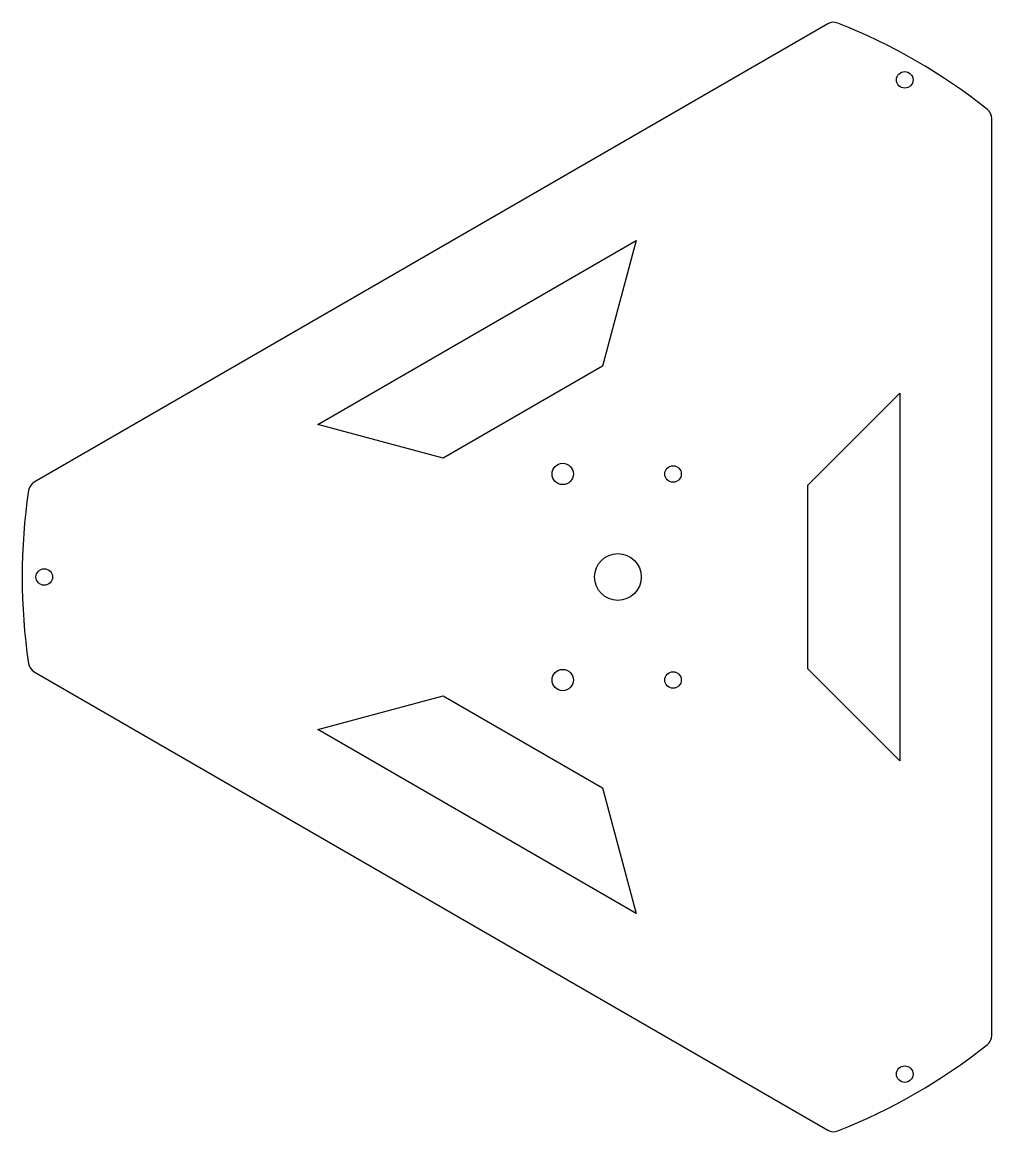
# Model space of a CAD drawing. Header units: millimetres. Extents: x -162 to 102, y -151 to 151.
import ezdxf

# ---------------------------------------------------------------- set-up
doc = ezdxf.new("R2010")
doc.units = ezdxf.units.MM

msp = doc.modelspace()

# ---------------------------------------------------------------- linework, layer by layer
for p, q in [((57.05, 150.35), (-158.74, 25.76)), ((101.67, -124.59), (101.67, 124.59)), ((-81.65, 41.41), (4.95, 91.41)), ((4.95, 91.41), (-4.2, 57.26)), ((-4.2, 57.26), (-47.5, 32.26)), ((51.67, 25), (76.67, 50)), ((76.67, 50), (76.67, -50)), ((-47.5, 32.26), (-81.65, 41.41)), ((51.67, -25), (51.67, 25)), ((-158.74, -25.76), (57.05, -150.35)), ((76.67, -50), (51.67, -25)), ((-81.65, -41.41), (-47.5, -32.26)), ((-47.5, -32.26), (-4.2, -57.26)), ((4.95, -91.41), (-81.65, -41.41)), ((-4.2, -57.26), (4.95, -91.41))]:
    msp.add_line(p, q)
for centre, radius in [((77.99, 135.1), 2.25), ((-15.01, 28), 2.9), ((14.99, 28), 2.25), ((-0.01, 0), 6.35), ((-156.01, 0), 2.25), ((-15.01, -28), 2.9), ((14.99, -28), 2.25), ((77.99, -135.1), 2.25)]:
    msp.add_circle(centre, radius)
for centre, radius, start, end in [((58.64, 147.6), 3.17, -291.6683, -240), ((-0.01, 0), 162, 51.6683, 68.3317), ((98.5, 124.59), 3.17, -360, -308.3317), ((-157.16, 23.01), 3.17, -240, -188.3317), ((-0.01, 0), 162, 171.6683, 188.3317), ((-157.16, -23.01), 3.17, -171.6683, -120), ((98.5, -124.59), 3.17, -51.6683, 0), ((-0.01, 0), 162, -68.3317, -51.6683), ((58.64, -147.6), 3.17, -120, -68.3317)]:
    msp.add_arc(centre, radius, start, end)

doc.saveas('drawing.dxf')
